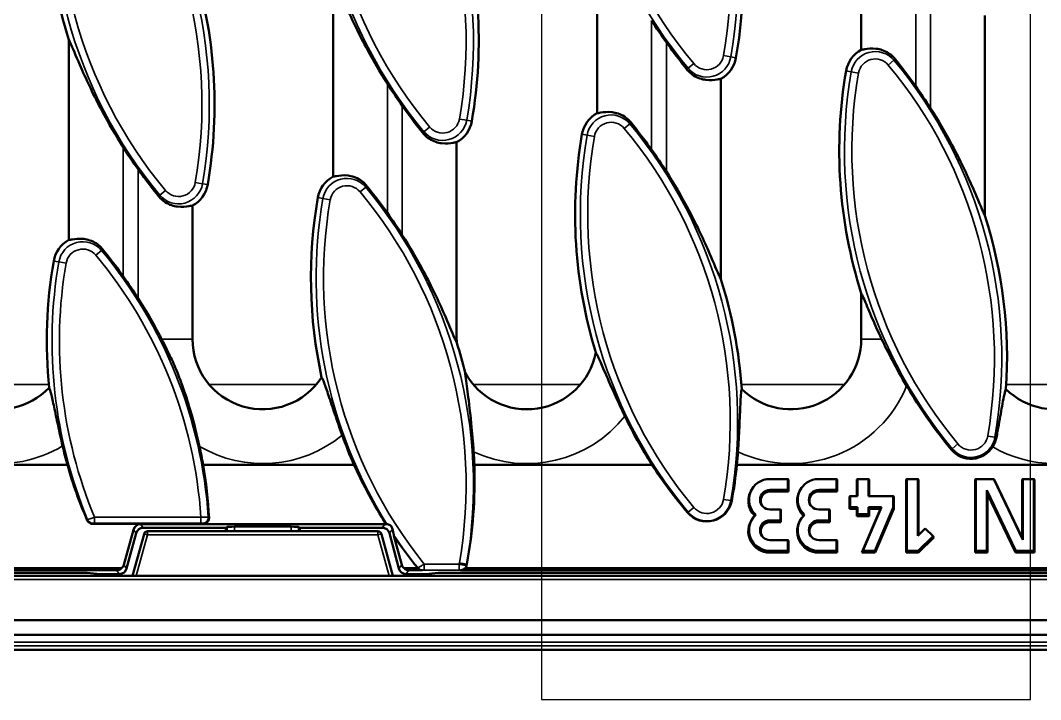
# Model space of a CAD drawing. Header units: millimetres. Extents: x 0 to 4362, y -130 to 2100.
# Drawn here: x 2029.8 to 2167.7, y 649.9 to 741.7 of the extents above; entities that cross this region are included whole.
import ezdxf

# ---------------------------------------------------------------- set-up
doc = ezdxf.new("R2010")
doc.units = ezdxf.units.MM
doc.header["$LTSCALE"] = 5
for name, color, linetype, lineweight in [('Detailumgrenzung (ISO)', 7, 'Continuous', 25), ('Sichtbar (ISO)', 7, 'Continuous', 50), ('Sichtbar schmal (ISO)', 7, 'Continuous', 35)]:
    doc.layers.add(name, color=color, linetype=linetype, lineweight=lineweight)

# ---------------------------------------------------------------- blocks, each defined once
blk = doc.blocks.new('2DDetail0')
at = {"layer": 'Detailumgrenzung (ISO)', "flags": 128}
blk.add_lwpolyline([(420.04, 129.973), (433.266, 129.973), (433.266, 205.725), (420.04, 205.725), (420.04, 129.973)], dxfattribs=at)

msp = doc.modelspace()

# ---------------------------------------------------------------- linework, layer by layer
at = {"layer": 'Sichtbar (ISO)'}
for p, q in [((2143.45, 760.915), (2143.45, 737.719)), ((2107.736, 756.215), (2107.736, 729.148)), ((2072.021, 747.643), (2072.021, 720.576)), ((2160.164, 715.301), (2160.164, 742.368)), ((2036.307, 739.072), (2036.307, 712.005)), ((2124.45, 706.73), (2124.45, 733.797)), ((2088.736, 698.615), (2088.736, 725.226)), ((2053.021, 698.615), (2053.021, 716.654)), ((2143.45, 704.786), (2143.45, 698.615)), ((2036.101, 681.615), (2016.56, 681.615)), ((2074.851, 681.615), (2054.464, 681.615)), ((2115.134, 681.615), (2091.138, 681.615)), ((2177.351, 681.615), (2126.637, 681.615)), ((2131.088, 679.69), (2133.501, 679.69)), ((2133.588, 679.635), (2133.501, 679.69)), ((2133.501, 679.69), (2133.501, 678.213)), ((2133.588, 679.635), (2133.588, 677.985)), ((2137.688, 679.69), (2140.101, 679.69)), ((2140.188, 679.635), (2140.101, 679.69)), ((2140.101, 679.69), (2140.101, 678.213)), ((2140.188, 679.635), (2140.188, 677.985)), ((2142.855, 679.635), (2142.942, 679.69)), ((2142.855, 677.38), (2142.855, 679.635)), ((2142.942, 677.38), (2142.942, 679.69)), ((2142.942, 679.69), (2144.434, 679.69)), ((2144.521, 679.635), (2144.434, 679.69)), ((2144.434, 679.69), (2144.434, 677.38)), ((2144.521, 679.635), (2144.521, 677.38)), ((2149.521, 679.635), (2149.609, 679.69)), ((2149.521, 669.736), (2149.521, 679.635)), ((2149.609, 669.964), (2149.609, 679.69)), ((2149.609, 679.69), (2151.101, 679.69)), ((2151.188, 679.635), (2151.101, 679.69)), ((2151.101, 679.69), (2151.101, 672.001)), ((2151.188, 679.635), (2151.188, 672.088)), ((2158.855, 679.635), (2158.942, 679.69)), ((2158.855, 669.736), (2158.855, 679.635)), ((2158.942, 669.964), (2158.942, 679.69)), ((2158.942, 679.69), (2161.366, 679.69)), ((2161.422, 679.635), (2161.366, 679.69)), ((2161.366, 679.69), (2165.276, 671.47)), ((2161.422, 679.635), (2165.188, 671.716)), ((2165.188, 679.635), (2165.276, 679.69)), ((2165.188, 671.716), (2165.188, 679.635)), ((2165.276, 671.47), (2165.276, 679.69)), ((2165.276, 679.69), (2166.767, 679.69)), ((2166.855, 679.635), (2166.767, 679.69)), ((2166.767, 679.69), (2166.767, 669.964)), ((2166.855, 679.635), (2166.855, 669.736)), ((2128.851, 678.605), (2128.782, 678.516)), ((2133.501, 678.213), (2131.088, 678.213)), ((2133.588, 677.985), (2131.088, 677.985)), ((2133.588, 677.985), (2133.501, 678.213)), ((2135.451, 678.605), (2135.382, 678.516)), ((2140.101, 678.213), (2137.688, 678.213)), ((2140.188, 677.985), (2137.688, 677.985)), ((2140.188, 677.985), (2140.101, 678.213)), ((2141.855, 677.325), (2141.942, 677.38)), ((2141.855, 675.675), (2141.855, 677.325)), ((2141.942, 675.903), (2141.942, 677.38)), ((2141.942, 677.38), (2142.942, 677.38)), ((2144.434, 677.38), (2147.767, 677.38)), ((2147.855, 677.325), (2147.767, 677.38)), ((2147.767, 677.38), (2147.767, 675.834)), ((2147.855, 677.325), (2147.855, 675.675)), ((2164.343, 669.964), (2160.434, 678.184)), ((2160.521, 677.655), (2160.434, 678.184)), ((2160.434, 678.184), (2160.434, 669.964)), ((2164.287, 669.736), (2160.521, 677.655)), ((2160.521, 677.655), (2160.521, 669.736)), ((2141.855, 675.675), (2141.942, 675.903)), ((2142.942, 675.903), (2141.942, 675.903)), ((2142.855, 675.675), (2142.942, 675.903)), ((2142.942, 674.914), (2142.942, 675.903)), ((2143.653, 669.964), (2146.178, 675.903)), ((2146.178, 675.903), (2144.434, 675.903)), ((2144.521, 675.675), (2144.434, 675.903)), ((2144.434, 675.903), (2144.434, 674.914)), ((2146.046, 675.675), (2146.178, 675.903)), ((2131.088, 675.565), (2132.501, 675.565)), ((2132.588, 675.51), (2132.501, 675.565)), ((2132.501, 675.565), (2132.501, 674.089)), ((2132.588, 675.51), (2132.588, 673.861)), ((2137.688, 675.565), (2139.101, 675.565)), ((2139.188, 675.51), (2139.101, 675.565)), ((2139.101, 675.565), (2139.101, 674.089)), ((2139.188, 675.51), (2139.188, 673.861)), ((2142.855, 675.675), (2141.855, 675.675)), ((2142.855, 674.685), (2142.855, 675.675)), ((2142.855, 674.685), (2142.942, 674.914)), ((2144.521, 674.685), (2142.855, 674.685)), ((2144.434, 674.914), (2142.942, 674.914)), ((2143.521, 669.736), (2146.046, 675.675)), ((2144.521, 674.685), (2144.434, 674.914)), ((2146.046, 675.675), (2144.521, 675.675)), ((2144.521, 675.675), (2144.521, 674.685)), ((2147.767, 675.834), (2145.272, 669.964)), ((2147.855, 675.675), (2145.33, 669.736)), ((2147.855, 675.675), (2147.767, 675.834)), ((2054.451, 673.615), (2039.528, 673.615)), ((2045.997, 673.571), (2079.046, 673.571)), ((2057.521, 673.091), (2057.704, 673.2)), ((2058.7, 673.248), (2066.343, 673.248)), ((2067.339, 673.2), (2067.521, 673.091)), ((2128.851, 674.48), (2128.782, 674.391)), ((2132.501, 674.089), (2131.088, 674.089)), ((2132.588, 673.861), (2131.088, 673.861)), ((2132.588, 673.861), (2132.501, 674.089)), ((2135.451, 674.48), (2135.382, 674.391)), ((2139.101, 674.089), (2137.688, 674.089)), ((2139.188, 673.861), (2137.688, 673.861)), ((2139.188, 673.861), (2139.101, 674.089)), ((2045.028, 672.836), (2043.722, 668.102)), ((2045.4, 672.351), (2044.122, 667.581)), ((2044.913, 666.615), (2046.466, 672.248)), ((2057.521, 673.091), (2046.364, 673.091)), ((2078.094, 672.615), (2046.948, 672.615)), ((2057.521, 672.615), (2057.521, 673.091)), ((2078.678, 673.091), (2067.521, 673.091)), ((2067.521, 673.091), (2067.521, 672.615)), ((2078.576, 672.248), (2080.13, 666.615)), ((2080.921, 667.581), (2079.643, 672.351)), ((2080.247, 671.995), (2081.32, 668.102)), ((2080.261, 672.086), (2080.259, 672.075)), ((2151.101, 672.001), (2152.093, 672.984)), ((2153.148, 671.94), (2151.152, 669.964)), ((2153.271, 671.798), (2151.188, 669.736)), ((2152.093, 672.984), (2153.148, 671.94)), ((2153.271, 671.798), (2153.148, 671.94)), ((2131.088, 671.44), (2133.501, 671.44)), ((2133.588, 671.386), (2133.501, 671.44)), ((2133.501, 671.44), (2133.501, 669.964)), ((2133.588, 671.386), (2133.588, 669.736)), ((2137.688, 671.44), (2140.101, 671.44)), ((2140.188, 671.386), (2140.101, 671.44)), ((2140.101, 671.44), (2140.101, 669.964)), ((2140.188, 671.386), (2140.188, 669.736)), ((2165.188, 671.716), (2165.276, 671.47)), ((2133.501, 669.964), (2131.088, 669.964)), ((2133.588, 669.736), (2131.088, 669.736)), ((2133.588, 669.736), (2133.501, 669.964)), ((2140.101, 669.964), (2137.688, 669.964)), ((2140.188, 669.736), (2137.688, 669.736)), ((2140.188, 669.736), (2140.101, 669.964)), ((2143.521, 669.736), (2143.653, 669.964)), ((2145.33, 669.736), (2143.521, 669.736)), ((2145.272, 669.964), (2143.653, 669.964)), ((2145.33, 669.736), (2145.272, 669.964)), ((2149.521, 669.736), (2149.609, 669.964)), ((2151.188, 669.736), (2149.521, 669.736)), ((2151.152, 669.964), (2149.609, 669.964)), ((2151.188, 669.736), (2151.152, 669.964)), ((2158.855, 669.736), (2158.942, 669.964)), ((2160.521, 669.736), (2158.855, 669.736)), ((2160.434, 669.964), (2158.942, 669.964)), ((2160.521, 669.736), (2160.434, 669.964)), ((2164.287, 669.736), (2164.343, 669.964)), ((2166.855, 669.736), (2164.287, 669.736)), ((2166.767, 669.964), (2164.343, 669.964)), ((2166.855, 669.736), (2166.767, 669.964)), ((2043.416, 667.615), (2019.044, 667.615)), ((2083.521, 667.615), (2081.627, 667.615)), ((2177.256, 667.615), (2089.861, 667.615)), ((2045.258, 666.615), (1920.371, 666.615)), ((1920.459, 666.998), (2038.789, 666.998)), ((2042.755, 667.365), (2018.462, 667.365)), ((2038.789, 666.998), (2040.521, 666.841)), ((2043.157, 666.841), (2040.521, 666.841)), ((2079.624, 666.615), (2045.419, 666.615)), ((2204.671, 666.615), (2079.784, 666.615)), ((2084.521, 666.841), (2081.885, 666.841)), ((2082.288, 667.365), (2084.102, 667.365)), ((2084.521, 666.841), (2086.253, 666.998)), ((2086.253, 666.998), (2204.584, 666.998)), ((2089.279, 667.365), (2177.838, 667.365)), ((1812.521, 660.615), (2312.521, 660.615)), ((1812.521, 658.615), (2312.521, 658.615)), ((1812.521, 656.615), (2312.521, 656.615))]:
    msp.add_line(p, q, dxfattribs=at)
for centre, radius, start, end in [((2096.89, 758.323), 63.568, 170.18516, 197.6286), ((2028.153, 738.907), 63.568, 350.18516, 17.6286), ((2063.867, 747.478), 63.568, 350.18516, 9.83578), ((1992.438, 730.336), 63.568, 350.18516, 17.6286), ((2168.319, 775.466), 63.043, 212.39092, 215.6676), ((2122.563, 737.324), 4, 298.14254, 350.18516), ((2145.337, 734.192), 4, 118.14254, 170.18516), ((2204.033, 724.038), 63.568, 170.18516, 197.6286), ((2132.604, 766.895), 63.043, 212.39092, 215.6676), ((2099.581, 696.05), 63.043, 32.39092, 35.6676), ((2109.622, 725.62), 4, 118.14254, 170.18516), ((2086.849, 728.753), 4, 298.14254, 350.18516), ((2168.319, 715.466), 63.568, 170.18516, 197.09069), ((2096.89, 758.323), 63.043, 212.39092, 215.6676), ((2063.867, 687.478), 63.043, 32.39092, 35.6676), ((2073.908, 717.049), 4, 118.14254, 170.18516), ((2051.135, 720.181), 4, 298.14254, 350.18516), ((2132.604, 706.895), 63.568, 170.18516, 192.23193), ((2028.153, 678.907), 63.043, 32.39092, 35.6676), ((2099.581, 696.05), 63.568, 356.19859, 17.6286), ((2038.194, 708.478), 4, 118.14254, 170.18516), ((2096.89, 698.323), 63.568, 170.18516, 185.69885), ((1992.438, 670.336), 63.043, 32.39092, 35.6676), ((2063.867, 687.478), 63.568, 3.9393, 17.6286), ((2026.807, 698.615), 9.5, 180, 315.95893), ((2062.521, 698.615), 9.5, 180, 326.89572), ((2098.236, 698.615), 9.5, 180, 183.00465), ((2028.153, 678.907), 63.568, 13.82352, 17.58969), ((2133.95, 698.615), 9.5, 225.44617, 0), ((2169.664, 698.615), 9.5, 225.53351, 0), ((2098.236, 698.615), 9.5, 208.40856, 348.88919), ((2204.033, 724.038), 63.043, 210.23646, 219.81484), ((2168.319, 715.466), 63.043, 205.6284, 212.47619), ((2132.604, 706.895), 63.043, 199.71358, 203.63996), ((2096.89, 698.323), 63.043, 192.98501, 195.36855), ((1992.438, 670.336), 63.043, 10.30676, 12.61502), ((2028.153, 678.907), 63.043, 2.46202, 4.07047), ((2063.867, 687.478), 63.043, 354.66356, 356.26367), ((2158.278, 685.896), 3.475, 219.81484, 327.6971), ((2046.948, 672.115), 0.5, 90, 164.57723), ((2078.094, 672.115), 0.5, 15.42277, 90)]:
    msp.add_arc(centre, radius, start, end, dxfattribs=at)
for centre, major_axis, ratio, start_param, end_param in [((2096.89, 699.114), (0, -63.262), 0.9999219, 4.9926527, 5.1189066), ((1992.438, 671.122), (0, 62.912), 0.9999219, 4.7653749, 4.8799651), ((2132.604, 707.687), (0, -63.369), 0.9999219, 5.1364054, 5.281164), ((2028.153, 679.695), (0, 63.019), 0.9999219, 4.5287851, 4.7428689), ((2168.319, 716.259), (0, -63.476), 0.9999219, 5.2897143, 5.4168512), ((2063.867, 688.267), (0, 63.126), 0.9999219, 4.5287851, 4.6068132), ((2131.088, 676.889), (-2.829, 0), 0.9899495, 4.712389, 7.1108807), ((2137.688, 676.889), (-2.829, 0), 0.9899495, 4.712389, 7.1108807), ((2131.088, 676.748), (-2.917, 0), 0.9899495, 5.6240663, 7.0744069), ((2131.088, 676.889), (-1.337, 0), 0.9899495, 4.712389, 7.8539816), ((2131.088, 676.748), (-1.25, 0), 0.9899495, 4.712389, 6.8978807), ((2137.688, 676.748), (-2.917, 0), 0.9899495, 5.6240663, 7.0744069), ((2137.688, 676.889), (-1.337, 0), 0.9899495, 4.712389, 7.8539816), ((2137.688, 676.748), (-1.25, 0), 0.9899495, 4.712389, 6.8978807), ((2122.563, 677.367), (0, -3.422), 0.9999219, 5.4168512, 7.6703777), ((2131.088, 672.765), (-2.829, 0), 0.9899495, 5.4554899, 7.8539816), ((2137.688, 672.765), (-2.829, 0), 0.9899495, 5.4554899, 7.8539816), ((2045.993, 672.577), (-0.972, -0.239), 0.9922466, 4.469994, 5.7768886), ((2058.7, 673.196), (1, 0), 0.0524078, 1.5707963, 3.0543262), ((2066.343, 673.196), (1, 0), 0.0524078, 0.0872665, 1.5707963), ((2079.05, 672.577), (-0.972, 0.239), 0.9922466, 4.7841684, 4.9547839), ((2131.088, 672.623), (-2.917, 0), 0.9899495, 5.6240663, 7.8539816), ((2131.088, 672.765), (-1.337, 0), 0.9899495, 4.712389, 7.8539816), ((2131.088, 672.623), (-1.25, 0), 0.9899495, 4.712389, 6.8978807), ((2137.688, 672.623), (-2.917, 0), 0.9899495, 5.6240663, 7.8539816), ((2137.688, 672.765), (-1.337, 0), 0.9899495, 4.712389, 7.8539816), ((2137.688, 672.623), (-1.25, 0), 0.9899495, 4.712389, 6.8978807), ((2046.367, 672.09), (-0.61, 0.795), 0.9978252, 5.629738, 6.9366326), ((2078.676, 672.09), (0.61, 0.795), 0.9978252, 5.629738, 6.9366326), ((2132.604, 707.687), (0, -63.369), 0.9999219, 5.310688, 5.3959614), ((2042.753, 668.366), (0.61, -0.795), 0.9978252, 5.629738, 6.3519541), ((2042.757, 668.361), (-0.972, -0.239), 0.9922466, 2.0506175, 2.635296), ((2082.285, 668.361), (-0.972, 0.239), 0.9922466, 0.5062967, 1.0909752), ((2082.29, 668.366), (-0.61, -0.795), 0.9978252, 6.2144165, 6.9366326), ((2086.849, 668.794), (0, -3.315), 0.9999219, 1.3200111, 1.3871924), ((2043.155, 667.842), (0.61, -0.795), 0.9978252, 5.629738, 6.9366326), ((2081.888, 667.842), (-0.61, -0.795), 0.9978252, 5.629738, 6.9366326)]:
    msp.add_ellipse(centre, major_axis=major_axis, ratio=ratio, start_param=start_param, end_param=end_param, dxfattribs=at)
for points, knots in [([(2079.37, 733.123), (2078.38, 734.683), (2077.39, 736.37), (2075.411, 740.066), (2074.456, 742.079), (2073.188, 744.965), (2072.658, 746.262), (2072.21, 747.269), (2072.12, 747.463), (2072.039, 747.612), (2072.03, 747.628), (2072.021, 747.643)], [5.0571531, 5.0571531, 5.0571531, 5.0571531, 5.5983494, 5.5983494, 6.239433, 6.239433, 6.6427143, 6.6427143, 6.7428645, 6.7428645, 6.7559465, 6.7559465, 6.7559465, 6.7559465]), ([(2043.656, 724.551), (2042.666, 726.111), (2041.676, 727.799), (2039.696, 731.494), (2038.741, 733.508), (2037.474, 736.394), (2036.943, 737.691), (2036.496, 738.698), (2036.406, 738.891), (2036.325, 739.041), (2036.316, 739.057), (2036.307, 739.072)], [5.0571531, 5.0571531, 5.0571531, 5.0571531, 5.5983494, 5.5983494, 6.239433, 6.239433, 6.6427143, 6.6427143, 6.7428645, 6.7428645, 6.7559465, 6.7559465, 6.7559465, 6.7559465]), ([(2119.859, 735.07), (2119.093, 736.03), (2118.326, 737.03), (2117.453, 738.219), (2117.278, 738.461), (2117.101, 738.707)], [1.09829535, 1.09829535, 1.09829535, 1.09829535, 1.45268918, 1.45268918, 1.54121651, 1.54121651, 1.54121651, 1.54121651]), ([(2143.45, 737.719), (2143.555, 737.724), (2143.716, 737.757), (2144.305, 737.861), (2144.851, 737.937), (2145.717, 737.828), (2145.997, 737.77), (2146.57, 737.575), (2146.863, 737.436), (2147.355, 737.123), (2147.596, 736.932), (2147.892, 736.624), (2147.969, 736.537), (2148.041, 736.446)], [2.82851537, 2.82851537, 2.82851537, 2.82851537, 2.9796104, 2.9796104, 3.24690309, 3.24690309, 3.34987153, 3.34987153, 3.45283997, 3.45283997, 3.54324006, 3.54324006, 3.57659228, 3.57659228, 3.57659228, 3.57659228]), ([(2148.041, 736.446), (2148.807, 735.486), (2149.574, 734.486), (2150.447, 733.297), (2150.622, 733.055), (2150.798, 732.809)], [1.09829535, 1.09829535, 1.09829535, 1.09829535, 1.45268918, 1.45268918, 1.54121651, 1.54121651, 1.54121651, 1.54121651]), ([(2124.45, 733.797), (2124.345, 733.792), (2124.184, 733.759), (2123.595, 733.655), (2123.049, 733.579), (2122.183, 733.688), (2121.903, 733.746), (2121.33, 733.941), (2121.036, 734.08), (2120.545, 734.393), (2120.304, 734.584), (2120.007, 734.892), (2119.931, 734.979), (2119.859, 735.07)], [2.82851537, 2.82851537, 2.82851537, 2.82851537, 2.9796104, 2.9796104, 3.24690309, 3.24690309, 3.34987153, 3.34987153, 3.45283997, 3.45283997, 3.54324006, 3.54324006, 3.57659228, 3.57659228, 3.57659228, 3.57659228]), ([(2084.144, 726.498), (2083.378, 727.459), (2082.612, 728.459), (2081.739, 729.648), (2081.563, 729.89), (2081.387, 730.135)], [1.09829535, 1.09829535, 1.09829535, 1.09829535, 1.45268918, 1.45268918, 1.54121651, 1.54121651, 1.54121651, 1.54121651]), ([(2152.816, 729.822), (2153.805, 728.262), (2154.795, 726.574), (2156.775, 722.879), (2157.73, 720.865), (2158.997, 717.979), (2159.528, 716.682), (2159.976, 715.675), (2160.065, 715.482), (2160.146, 715.333), (2160.155, 715.316), (2160.164, 715.301)], [5.0571531, 5.0571531, 5.0571531, 5.0571531, 5.5983494, 5.5983494, 6.239433, 6.239433, 6.6427143, 6.6427143, 6.7428645, 6.7428645, 6.7559465, 6.7559465, 6.7559465, 6.7559465]), ([(2107.736, 729.148), (2107.84, 729.153), (2108.001, 729.185), (2108.591, 729.289), (2109.137, 729.366), (2110.003, 729.256), (2110.282, 729.199), (2110.856, 729.004), (2111.149, 728.865), (2111.64, 728.551), (2111.882, 728.36), (2112.178, 728.053), (2112.255, 727.965), (2112.327, 727.875)], [2.82851537, 2.82851537, 2.82851537, 2.82851537, 2.9796104, 2.9796104, 3.24690309, 3.24690309, 3.34987153, 3.34987153, 3.45283997, 3.45283997, 3.54324006, 3.54324006, 3.57659228, 3.57659228, 3.57659228, 3.57659228]), ([(2112.327, 727.875), (2113.093, 726.915), (2113.86, 725.914), (2114.732, 724.725), (2114.908, 724.483), (2115.084, 724.238)], [1.09829535, 1.09829535, 1.09829535, 1.09829535, 1.45268918, 1.45268918, 1.54121651, 1.54121651, 1.54121651, 1.54121651]), ([(2088.736, 725.226), (2088.631, 725.22), (2088.47, 725.188), (2087.88, 725.084), (2087.335, 725.007), (2086.469, 725.117), (2086.189, 725.174), (2085.615, 725.369), (2085.322, 725.509), (2084.831, 725.822), (2084.59, 726.013), (2084.293, 726.32), (2084.217, 726.408), (2084.144, 726.498)], [2.82851537, 2.82851537, 2.82851537, 2.82851537, 2.9796104, 2.9796104, 3.24690309, 3.24690309, 3.34987153, 3.34987153, 3.45283997, 3.45283997, 3.54324006, 3.54324006, 3.57659228, 3.57659228, 3.57659228, 3.57659228]), ([(2048.43, 717.927), (2047.664, 718.887), (2046.897, 719.887), (2046.025, 721.076), (2045.849, 721.318), (2045.673, 721.564)], [1.09829535, 1.09829535, 1.09829535, 1.09829535, 1.45268918, 1.45268918, 1.54121651, 1.54121651, 1.54121651, 1.54121651]), ([(2072.021, 720.576), (2072.126, 720.581), (2072.287, 720.614), (2072.877, 720.718), (2073.422, 720.794), (2074.288, 720.685), (2074.568, 720.627), (2075.142, 720.432), (2075.435, 720.293), (2075.926, 719.98), (2076.167, 719.789), (2076.464, 719.481), (2076.54, 719.394), (2076.613, 719.304)], [2.82851537, 2.82851537, 2.82851537, 2.82851537, 2.9796104, 2.9796104, 3.24690309, 3.24690309, 3.34987153, 3.34987153, 3.45283997, 3.45283997, 3.54324006, 3.54324006, 3.57659228, 3.57659228, 3.57659228, 3.57659228]), ([(2117.101, 721.25), (2118.091, 719.69), (2119.081, 718.003), (2121.061, 714.308), (2122.016, 712.294), (2123.283, 709.408), (2123.814, 708.111), (2124.261, 707.104), (2124.351, 706.911), (2124.432, 706.761), (2124.441, 706.745), (2124.45, 706.73)], [5.0571531, 5.0571531, 5.0571531, 5.0571531, 5.5983494, 5.5983494, 6.239433, 6.239433, 6.6427143, 6.6427143, 6.7428645, 6.7428645, 6.7559465, 6.7559465, 6.7559465, 6.7559465]), ([(2076.613, 719.304), (2077.379, 718.343), (2078.145, 717.343), (2079.018, 716.154), (2079.194, 715.912), (2079.37, 715.666)], [1.09829535, 1.09829535, 1.09829535, 1.09829535, 1.45268918, 1.45268918, 1.54121651, 1.54121651, 1.54121651, 1.54121651]), ([(2053.021, 716.654), (2052.917, 716.649), (2052.756, 716.616), (2052.166, 716.512), (2051.62, 716.436), (2050.754, 716.545), (2050.475, 716.603), (2049.901, 716.798), (2049.608, 716.937), (2049.117, 717.25), (2048.875, 717.441), (2048.579, 717.749), (2048.502, 717.836), (2048.43, 717.927)], [2.82851537, 2.82851537, 2.82851537, 2.82851537, 2.9796104, 2.9796104, 3.24690309, 3.24690309, 3.34987153, 3.34987153, 3.45283997, 3.45283997, 3.54324006, 3.54324006, 3.57659228, 3.57659228, 3.57659228, 3.57659228]), ([(2036.307, 712.005), (2036.412, 712.01), (2036.573, 712.043), (2037.162, 712.147), (2037.708, 712.223), (2038.574, 712.113), (2038.854, 712.056), (2039.427, 711.861), (2039.721, 711.722), (2040.212, 711.408), (2040.453, 711.217), (2040.75, 710.91), (2040.826, 710.822), (2040.898, 710.732)], [2.82851537, 2.82851537, 2.82851537, 2.82851537, 2.9796104, 2.9796104, 3.24690309, 3.24690309, 3.34987153, 3.34987153, 3.45283997, 3.45283997, 3.54324006, 3.54324006, 3.57659228, 3.57659228, 3.57659228, 3.57659228]), ([(2081.387, 712.679), (2082.377, 711.119), (2083.367, 709.431), (2085.346, 705.736), (2086.301, 703.723), (2087.569, 700.836), (2088.099, 699.539), (2088.476, 698.693), (2088.493, 698.654), (2088.511, 698.615)], [5.0571531, 5.0571531, 5.0571531, 5.0571531, 5.5983494, 5.5983494, 6.239433, 6.239433, 6.6427143, 6.6427143, 6.6624845, 6.6624845, 6.6624845, 6.6624845]), ([(2040.898, 710.732), (2041.664, 709.772), (2042.431, 708.772), (2043.304, 707.582), (2043.479, 707.34), (2043.656, 707.095)], [1.09829535, 1.09829535, 1.09829535, 1.09829535, 1.45268918, 1.45268918, 1.54121651, 1.54121651, 1.54121651, 1.54121651]), ([(2045.673, 704.107), (2046.662, 702.547), (2047.652, 700.86), (2048.657, 698.984), (2048.755, 698.799), (2048.852, 698.615)], [5.05715306, 5.05715306, 5.05715306, 5.05715306, 5.59834942, 5.59834942, 5.65736038, 5.65736038, 5.65736038, 5.65736038]), ([(2146.192, 698.615), (2146.171, 698.658), (2146.151, 698.701), (2145.73, 699.592), (2145.313, 700.515), (2144.547, 702.281), (2144.195, 703.127), (2143.78, 704.097), (2143.649, 704.395), (2143.51, 704.677), (2143.478, 704.737), (2143.45, 704.786)], [1.10265107, 1.10265107, 1.10265107, 1.10265107, 1.11771854, 1.11771854, 1.4148714, 1.4148714, 1.71202425, 1.71202425, 1.84425797, 1.84425797, 1.88761898, 1.88761898, 1.88761898, 1.88761898]), ([(2048.852, 698.615), (2049.245, 697.868), (2049.618, 697.122), (2050.312, 695.647), (2050.623, 694.943), (2051.218, 693.492), (2051.478, 692.807), (2052.085, 691.09), (2052.403, 690.085), (2053.292, 687.021), (2053.638, 685.539), (2053.96, 684.104)], [-1.1602232, -1.1602232, -1.1602232, -1.1602232, -0.9844559, -0.9844559, -0.8195174, -0.8195174, -0.6621821, -0.6621821, -0.4412502, -0.4412502, 0, 0, 0, 0]), ([(2149.566, 692.291), (2148.846, 693.527), (2148.193, 694.702), (2147.102, 696.757), (2146.618, 697.718), (2146.192, 698.615)], [-0.63236248, -0.63236248, -0.63236248, -0.63236248, -0.31426587, -0.31426587, 0, 0, 0, 0]), ([(2111.478, 688.198), (2110.915, 689.37), (2110.375, 690.538), (2109.359, 692.8), (2108.918, 693.821), (2108.29, 695.267), (2108.05, 695.818), (2107.743, 696.465), (2107.637, 696.671), (2107.558, 696.784)], [-1.006934, -1.006934, -1.006934, -1.006934, -0.7077616, -0.7077616, -0.3937646, -0.3937646, -0.1524802, -0.1524802, 0, 0, 0, 0]), ([(2089.88, 694.095), (2089.895, 693.837), (2089.956, 693.382), (2090.073, 692.503), (2090.143, 691.998), (2090.315, 690.687), (2090.513, 689.172), (2090.835, 685.958), (2090.945, 684.679), (2091.037, 683.382)], [-1.8212433, -1.8212433, -1.8212433, -1.8212433, -1.4295642, -1.4295642, -1.02674, -1.02674, -0.3899721, -0.3899721, 0, 0, 0, 0]), ([(2073.256, 685.629), (2072.911, 686.593), (2072.577, 687.553), (2071.958, 689.371), (2071.674, 690.226), (2071.194, 691.65), (2070.989, 692.25), (2070.682, 693.047), (2070.568, 693.303), (2070.479, 693.427)], [-1.0965655, -1.0965655, -1.0965655, -1.0965655, -0.7906032, -0.7906032, -0.486598, -0.486598, -0.2130994, -0.2130994, 0, 0, 0, 0]), ([(2035.459, 684.158), (2035.241, 685.101), (2035.033, 686.041), (2034.649, 687.822), (2034.474, 688.661), (2034.164, 690.111), (2034.026, 690.738), (2033.804, 691.595), (2033.715, 691.875), (2033.636, 692.011)], [-1.0821006, -1.0821006, -1.0821006, -1.0821006, -0.7923876, -0.7923876, -0.5039885, -0.5039885, -0.2268958, -0.2268958, 0, 0, 0, 0]), ([(2127.285, 691.846), (2127.237, 691.705), (2127.201, 691.436), (2127.142, 690.727), (2127.118, 690.283), (2127.056, 688.946), (2127.017, 687.882), (2126.911, 685.622), (2126.85, 684.5), (2126.776, 683.37)], [-1.1757899, -1.1757899, -1.1757899, -1.1757899, -0.9527386, -0.9527386, -0.7281448, -0.7281448, -0.3397547, -0.3397547, 0, 0, 0, 0]), ([(2163.01, 691.835), (2162.941, 691.708), (2162.868, 691.458), (2162.709, 690.771), (2162.625, 690.336), (2162.385, 689.037), (2162.217, 688.066), (2161.928, 686.463), (2161.822, 685.887), (2161.712, 685.301)], [-1.08731074, -1.08731074, -1.08731074, -1.08731074, -0.87788924, -0.87788924, -0.66845422, -0.66845422, -0.32485193, -0.32485193, -0.14289778, -0.14289778, -0.14289778, -0.14289778]), ([(2161.712, 685.301), (2161.676, 685.11), (2161.624, 684.921), (2161.469, 684.493), (2161.354, 684.259), (2161.215, 684.038)], [-0.13749433, -0.13749433, -0.13749433, -0.13749433, -0.0781715, -0.0781715, 0, 0, 0, 0]), ([(2039.528, 673.615), (2039.423, 673.615), (2039.32, 673.635), (2039.127, 673.714), (2039.038, 673.772), (2038.889, 673.917), (2038.829, 674.004), (2038.788, 674.099)], [0, 0, 0, 0, 0.03132609, 0.03132609, 0.062742991, 0.062742991, 0.094204743, 0.094204743, 0.094204743, 0.094204743]), ([(2055.257, 674.454), (2055.263, 674.351), (2055.248, 674.248), (2055.179, 674.053), (2055.125, 673.963), (2054.986, 673.807), (2054.902, 673.743), (2054.752, 673.67), (2054.694, 673.65), (2054.574, 673.622), (2054.512, 673.615), (2054.451, 673.615)], [0, 0, 0, 0, 0.03121399, 0.03121399, 0.06262364, 0.06262364, 0.09419039, 0.09419039, 0.11267128, 0.11267128, 0.13114079, 0.13114079, 0.13114079, 0.13114079]), ([(2079.286, 673.599), (2079.266, 673.587), (2079.247, 673.576), (2079.225, 673.561), (2079.22, 673.559), (2079.216, 673.556)], [3.776817808, 3.776817808, 3.776817808, 3.776817808, 3.852617293, 3.852617293, 3.869660134, 3.869660134, 3.869660134, 3.869660134]), ([(2080.074, 672.912), (2080.054, 672.991), (2080.023, 673.07), (2079.938, 673.223), (2079.883, 673.296), (2079.762, 673.415), (2079.698, 673.462), (2079.57, 673.536), (2079.509, 673.56), (2079.4, 673.593), (2079.356, 673.6), (2079.304, 673.603), (2079.291, 673.602), (2079.286, 673.599)], [-0.15784707, -0.15784707, -0.15784707, -0.15784707, -0.13228046, -0.13228046, -0.10522407, -0.10522407, -0.0800695, -0.0800695, -0.05484178, -0.05484178, -0.0283495, -0.0283495, -0.00874675, -0.00874675, -0.00874675, -0.00874675]), ([(2080.074, 672.912), (2080.11, 672.769), (2080.144, 672.631), (2080.206, 672.372), (2080.239, 672.225), (2080.258, 672.122), (2080.261, 672.101), (2080.261, 672.089), (2080.261, 672.087), (2080.261, 672.086)], [1.43728889, 1.43728889, 1.43728889, 1.43728889, 1.48245626, 1.48245626, 1.52768055, 1.52768055, 1.54063042, 1.54063042, 1.54381696, 1.54381696, 1.54381696, 1.54381696]), ([(2084.102, 667.365), (2083.998, 667.365), (2083.894, 667.386), (2083.735, 667.451), (2083.676, 667.484), (2083.586, 667.552), (2083.552, 667.582), (2083.521, 667.615)], [0, 0, 0, 0, 0.031340685, 0.031340685, 0.051598297, 0.051598297, 0.065192147, 0.065192147, 0.065192147, 0.065192147]), ([(2089.861, 667.615), (2089.813, 667.565), (2089.76, 667.521), (2089.638, 667.446), (2089.57, 667.416), (2089.427, 667.375), (2089.354, 667.365), (2089.279, 667.365)], [0.041508097, 0.041508097, 0.041508097, 0.041508097, 0.062275336, 0.062275336, 0.084479847, 0.084479847, 0.106713337, 0.106713337, 0.106713337, 0.106713337]), ([(2090.06, 667.972), (2090.034, 667.87), (2089.988, 667.775), (2089.906, 667.665), (2089.884, 667.639), (2089.861, 667.615)], [0, 0, 0, 0, 0.03158766, 0.03158766, 0.041711444, 0.041711444, 0.041711444, 0.041711444])]:
    msp.add_open_spline(points, degree=3, knots=knots, dxfattribs=at)
for points in [[(2088.511, 698.615), (2088.623, 698.367), (2088.697, 698.215), (2088.749, 698.117)], [(2083.521, 667.615), (2083.505, 667.631), (2083.491, 667.648), (2083.477, 667.665)], [(2045.419, 666.615), (2045.366, 666.615), (2045.311, 666.615), (2045.258, 666.615)], [(2079.784, 666.615), (2079.732, 666.615), (2079.676, 666.615), (2079.624, 666.615)]]:
    msp.add_open_spline(points, degree=3, dxfattribs=at)
msp.add_rational_spline([(2080.259, 672.075), (2080.253, 672.035), (2080.247, 671.995)], [1, 1.00000742532, 1.00001366451], degree=2, dxfattribs=at)
at = {"layer": 'Sichtbar schmal (ISO)'}
for p, q in [((2150.798, 732.809), (2150.798, 750.266)), ((2152.816, 747.278), (2152.816, 729.822)), ((2115.084, 724.238), (2115.084, 741.694)), ((2117.101, 738.707), (2117.101, 721.25)), ((2124.826, 736.933), (2125.808, 736.763)), ((2126.505, 736.642), (2125.808, 736.763)), ((2119.859, 735.07), (2120.034, 735.216)), ((2120.799, 735.854), (2120.034, 735.216)), ((2147.866, 736.3), (2147.1, 735.662)), ((2148.041, 736.446), (2147.866, 736.3)), ((2141.395, 734.874), (2142.092, 734.753)), ((2142.092, 734.753), (2143.074, 734.583)), ((2079.37, 715.666), (2079.37, 733.123)), ((2081.387, 730.135), (2081.387, 712.679)), ((2089.112, 728.361), (2090.093, 728.191)), ((2085.085, 727.282), (2084.32, 726.645)), ((2090.79, 728.071), (2090.093, 728.191)), ((2112.151, 727.729), (2111.386, 727.091)), ((2112.327, 727.875), (2112.151, 727.729)), ((2084.144, 726.498), (2084.32, 726.645)), ((2105.681, 726.302), (2106.378, 726.182)), ((2106.378, 726.182), (2107.36, 726.012)), ((2043.656, 707.095), (2043.656, 724.551)), ((2045.673, 721.564), (2045.673, 704.107)), ((2049.371, 718.711), (2048.606, 718.073)), ((2053.397, 719.79), (2054.379, 719.62)), ((2055.076, 719.499), (2054.379, 719.62)), ((2076.437, 719.157), (2075.672, 718.519)), ((2076.613, 719.304), (2076.437, 719.157)), ((2048.43, 717.927), (2048.606, 718.073)), ((2069.967, 717.731), (2070.664, 717.61)), ((2070.664, 717.61), (2071.645, 717.44)), ((2040.723, 710.586), (2039.958, 709.948)), ((2040.898, 710.732), (2040.723, 710.586)), ((2034.252, 709.159), (2034.949, 709.039)), ((2034.949, 709.039), (2035.931, 708.869)), ((2053.021, 698.615), (2048.852, 698.615)), ((2088.736, 698.615), (2088.511, 698.615)), ((2146.192, 698.615), (2143.45, 698.615)), ((2033.591, 692.483), (2019.551, 692.483)), ((2069.777, 692.483), (2055.266, 692.483)), ((2105.491, 692.483), (2090.98, 692.483)), ((2141.206, 692.483), (2127.238, 692.483)), ((2176.92, 692.483), (2163.049, 692.483)), ((2156.514, 684.425), (2155.749, 683.787)), ((2160.54, 685.504), (2161.522, 685.334)), ((2161.712, 685.301), (2161.522, 685.334)), ((2155.608, 683.67), (2155.749, 683.787)), ((2131.088, 677.985), (2131.088, 678.213)), ((2137.688, 677.985), (2137.688, 678.213)), ((2124.826, 676.933), (2125.808, 676.763)), ((2125.927, 676.742), (2125.808, 676.763)), ((2039.792, 674.511), (2039.792, 673.714)), ((2054.162, 674.511), (2039.792, 674.511)), ((2054.162, 674.511), (2054.162, 673.714)), ((2119.956, 675.151), (2120.034, 675.216)), ((2120.799, 675.854), (2120.034, 675.216)), ((2039.792, 673.714), (2054.162, 673.714)), ((2046.364, 673.091), (2045.997, 673.571)), ((2057.704, 673.2), (2057.704, 672.615)), ((2058.7, 672.615), (2058.7, 673.248)), ((2066.343, 673.248), (2066.343, 672.615)), ((2067.339, 672.615), (2067.339, 673.2)), ((2079.046, 673.571), (2078.678, 673.091)), ((2131.088, 673.861), (2131.088, 674.089)), ((2137.688, 673.861), (2137.688, 674.089)), ((2045.028, 672.836), (2045.4, 672.351)), ((2045.419, 666.615), (2046.948, 672.159)), ((2046.948, 672.615), (2046.948, 672.159)), ((2046.948, 672.159), (2078.094, 672.159)), ((2078.094, 672.159), (2078.094, 672.615)), ((2078.094, 672.159), (2079.624, 666.615)), ((2079.643, 672.351), (2080.074, 672.912)), ((2131.088, 669.736), (2131.088, 669.964)), ((2137.688, 669.736), (2137.688, 669.964)), ((2044.122, 667.581), (2043.722, 668.102)), ((2081.32, 668.102), (2080.921, 667.581)), ((2083.483, 667.67), (2083.477, 667.665)), ((2084.354, 667.378), (2084.354, 668.177)), ((2089.072, 668.177), (2084.354, 668.177)), ((2089.072, 668.177), (2089.072, 667.378)), ((2089.112, 668.361), (2090.093, 668.191)), ((2090.108, 668.189), (2090.093, 668.191)), ((2042.755, 667.365), (2043.157, 666.841)), ((2081.885, 666.841), (2082.288, 667.365)), ((2084.102, 667.365), (2084.106, 667.368)), ((2084.354, 667.378), (2089.072, 667.378)), ((1812.521, 666.115), (2312.521, 666.115)), ((2312.521, 658.641), (1812.521, 658.641)), ((1812.521, 657.615), (2312.521, 657.615)), ((2312.521, 657.115), (1812.521, 657.115))]:
    msp.add_line(p, q, dxfattribs=at)
for centre, radius, start, end in [((2063.867, 747.478), 62.861, 350.18516, 39.81484), ((2063.867, 747.478), 61.864, 350.18516, 39.81484), ((2168.319, 775.466), 62.861, 170.18516, 219.81484), ((2168.319, 775.466), 61.864, 170.18516, 219.81484), ((2028.153, 738.907), 61.864, 350.18516, 39.81484), ((2028.153, 738.907), 62.861, 350.18516, 39.81484), ((2132.604, 766.895), 62.861, 170.18516, 219.81484), ((2132.604, 766.895), 61.864, 170.18516, 219.81484), ((1992.438, 730.336), 61.864, 350.18516, 39.81484), ((1992.438, 730.336), 62.861, 350.18516, 39.81484), ((2096.89, 758.323), 62.861, 170.18516, 219.81484), ((2096.89, 758.323), 61.864, 170.18516, 219.81484), ((2122.563, 737.324), 3.292, 219.81484, 350.18516), ((2122.563, 737.324), 2.296, 219.81484, 350.18516), ((2145.337, 734.192), 3.292, 39.81484, 170.18516), ((2145.337, 734.192), 2.296, 39.81484, 170.18516), ((2099.581, 696.05), 61.864, 350.18516, 39.81484), ((2099.581, 696.05), 62.861, 350.18516, 39.81484), ((2204.033, 724.038), 62.861, 170.18516, 219.81484), ((2204.033, 724.038), 61.864, 170.18516, 219.81484), ((2086.849, 728.753), 2.296, 219.81484, 350.18516), ((2109.622, 725.62), 3.292, 39.81484, 170.18516), ((2086.849, 728.753), 3.292, 219.81484, 350.18516), ((2109.622, 725.62), 2.296, 39.81484, 170.18516), ((2063.867, 687.478), 61.864, 350.18516, 39.81484), ((2063.867, 687.478), 62.861, 350.18516, 39.81484), ((2168.319, 715.466), 62.861, 170.18516, 219.81484), ((2168.319, 715.466), 61.864, 170.18516, 219.81484), ((2073.908, 717.049), 3.292, 39.81484, 170.18516), ((2051.135, 720.181), 3.292, 219.81484, 350.18516), ((2051.135, 720.181), 2.296, 219.81484, 350.18516), ((2073.908, 717.049), 2.296, 39.81484, 170.18516), ((2028.153, 678.907), 62.861, 350.18516, 39.81484), ((2132.604, 706.895), 62.861, 170.18516, 211.98341), ((2132.604, 706.895), 61.864, 170.18516, 218.74477), ((2028.153, 678.907), 61.864, 350.18516, 39.81484), ((2038.194, 708.478), 3.292, 39.81484, 170.18516), ((2038.194, 708.478), 2.296, 39.81484, 170.18516), ((1992.438, 670.336), 62.861, 3.84252, 39.81484), ((2096.89, 698.323), 62.861, 170.18516, 202.57781), ((1992.438, 670.336), 61.864, 3.86974, 39.81484), ((2096.89, 698.323), 61.864, 170.18516, 202.63852), ((2133.95, 698.615), 16.848, 244.79994, 337.95346), ((2026.807, 698.615), 16.848, 222.58596, 300.89781), ((2098.236, 698.615), 16.848, 244.70584, 321.8086), ((2062.521, 698.615), 16.848, 239.45897, 309.57817), ((2158.278, 685.896), 3.292, 219.81484, 350.18516), ((2158.278, 685.896), 2.296, 219.81484, 350.18516), ((2169.664, 698.615), 16.848, 239.90106, 298.65509), ((2122.563, 677.324), 3.292, 219.81484, 350.18516), ((2122.563, 677.324), 2.296, 219.81484, 350.18516), ((2132.604, 706.895), 62.861, 213.6243, 218.60863), ((2086.849, 668.753), 2.296, 345.47297, 350.18516), ((2086.849, 668.753), 3.292, 346.42934, 350.18516)]:
    msp.add_arc(centre, radius, start, end, dxfattribs=at)
for centre, major_axis, ratio, start_param, end_param in [((2054.363, 674.495), (0.546, 0.584), 0.9918955, 3.8975191, 5.5272588), ((2039.583, 674.495), (-0.665, 0.444), 0.9945147, 0.9849634, 2.1566292), ((2046.948, 672.115), (-0.482, 0.133), 0.0840398, 4.7355692, 6.2831853), ((2078.094, 672.115), (0.482, 0.133), 0.0840398, 0, 1.5476161), ((2084.106, 668.167), (0.479, -0.641), 0.9961908, 4.7442156, 5.6394546), ((2089.275, 668.167), (0.449, 0.662), 0.9956635, 3.7390994, 5.0695973)]:
    msp.add_ellipse(centre, major_axis=major_axis, ratio=ratio, start_param=start_param, end_param=end_param, dxfattribs=at)
for points, knots in [([(2039.792, 674.511), (2039.633, 674.459), (2039.471, 674.407), (2039.198, 674.315), (2039.083, 674.276), (2038.946, 674.228), (2038.905, 674.213), (2038.863, 674.196), (2038.852, 674.192), (2038.847, 674.189)], [-0.030492332, -0.030492332, -0.030492332, -0.030492332, -0.019667554, -0.019667554, -0.009910008, -0.009910008, -0.003811542, -0.003811542, 0, 0, 0, 0]), ([(2055.158, 674.548), (2055.142, 674.55), (2055.08, 674.55), (2054.888, 674.545), (2054.766, 674.54), (2054.538, 674.53), (2054.444, 674.525), (2054.285, 674.517), (2054.223, 674.514), (2054.162, 674.511)], [-0.029647723, -0.029647723, -0.029647723, -0.029647723, -0.019122781, -0.019122781, -0.00963551, -0.00963551, -0.003705965, -0.003705965, 0, 0, 0, 0]), ([(2055.257, 674.454), (2055.241, 674.469), (2055.225, 674.484), (2055.192, 674.516), (2055.175, 674.532), (2055.158, 674.548)], [-0.10727868, -0.10727868, -0.10727868, -0.10727868, -0.05501245, -0.05501245, 0, 0, 0, 0]), ([(2039.583, 673.698), (2039.584, 673.699), (2039.586, 673.7), (2039.595, 673.703), (2039.603, 673.704), (2039.633, 673.708), (2039.658, 673.71), (2039.72, 673.713), (2039.756, 673.714), (2039.792, 673.714)], [0, 0, 0, 0, 0.003811542, 0.003811542, 0.009910008, 0.009910008, 0.019667554, 0.019667554, 0.030492332, 0.030492332, 0.030492332, 0.030492332]), ([(2054.162, 673.714), (2054.174, 673.714), (2054.187, 673.714), (2054.218, 673.713), (2054.237, 673.713), (2054.283, 673.71), (2054.308, 673.709), (2054.347, 673.704), (2054.359, 673.701), (2054.363, 673.698)], [0, 0, 0, 0, 0.003705965, 0.003705965, 0.00963551, 0.00963551, 0.019122781, 0.019122781, 0.029647723, 0.029647723, 0.029647723, 0.029647723]), ([(2054.363, 673.698), (2054.38, 673.682), (2054.397, 673.666), (2054.426, 673.638), (2054.438, 673.627), (2054.451, 673.615)], [0, 0, 0, 0, 0.055012446, 0.055012446, 0.095200831, 0.095200831, 0.095200831, 0.095200831]), ([(2084.354, 668.177), (2084.306, 668.149), (2084.257, 668.122), (2084.132, 668.05), (2084.055, 668.006), (2083.865, 667.897), (2083.753, 667.832), (2083.567, 667.723), (2083.497, 667.681), (2083.483, 667.67)], [-0.033575733, -0.033575733, -0.033575733, -0.033575733, -0.029378766, -0.029378766, -0.02266362, -0.02266362, -0.011919385, -0.011919385, 0, 0, 0, 0]), ([(2090.05, 667.98), (2090.035, 667.985), (2089.973, 667.999), (2089.78, 668.037), (2089.659, 668.06), (2089.436, 668.104), (2089.344, 668.122), (2089.191, 668.153), (2089.131, 668.165), (2089.072, 668.177)], [-0.029870318, -0.029870318, -0.029870318, -0.029870318, -0.019266355, -0.019266355, -0.009707854, -0.009707854, -0.00373379, -0.00373379, 0, 0, 0, 0]), ([(2084.106, 667.368), (2084.109, 667.37), (2084.128, 667.372), (2084.181, 667.375), (2084.212, 667.376), (2084.267, 667.377), (2084.289, 667.378), (2084.326, 667.378), (2084.34, 667.378), (2084.354, 667.378)], [0, 0, 0, 0, 0.011919385, 0.011919385, 0.02266362, 0.02266362, 0.029378766, 0.029378766, 0.033575733, 0.033575733, 0.033575733, 0.033575733]), ([(2089.072, 667.378), (2089.084, 667.378), (2089.097, 667.378), (2089.129, 667.377), (2089.148, 667.377), (2089.195, 667.376), (2089.22, 667.375), (2089.259, 667.372), (2089.272, 667.37), (2089.275, 667.368)], [0, 0, 0, 0, 0.00373379, 0.00373379, 0.009707854, 0.009707854, 0.019266355, 0.019266355, 0.029870318, 0.029870318, 0.029870318, 0.029870318])]:
    msp.add_open_spline(points, degree=3, knots=knots, dxfattribs=at)
for points in [[(2038.847, 674.189), (2038.827, 674.159), (2038.808, 674.129), (2038.788, 674.099)], [(2039.528, 673.615), (2039.546, 673.643), (2039.565, 673.67), (2039.583, 673.698)], [(2090.06, 667.972), (2090.056, 667.974), (2090.053, 667.977), (2090.05, 667.98)], [(2089.275, 667.368), (2089.276, 667.367), (2089.278, 667.366), (2089.279, 667.365)]]:
    msp.add_open_spline(points, degree=3, dxfattribs=at)

# ---------------------------------------------------------------- block references
at = {"layer": 'Detailumgrenzung (ISO)', "xscale": 5, "yscale": 5, "zscale": 5}
msp.add_blockref('2DDetail0', (0, 0), dxfattribs=at)

doc.saveas('drawing.dxf')
